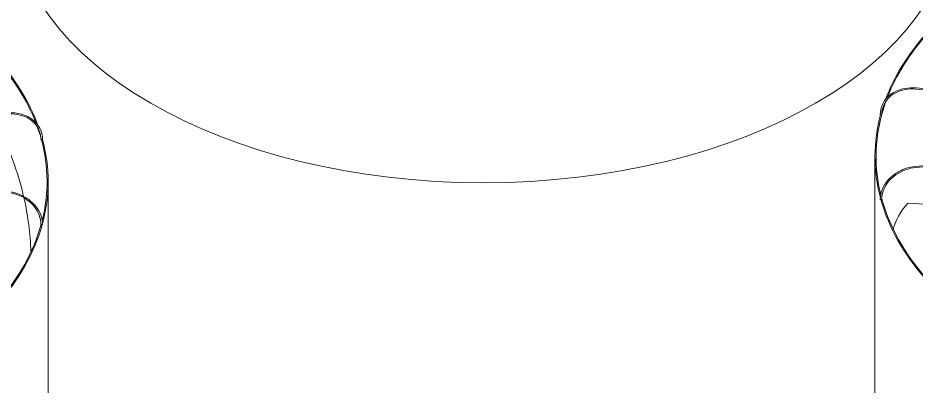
# Model space of a CAD drawing. Header units: millimetres. Extents: x -312439 to 477422, y -331570 to 212570.
# Drawn here: x 370537 to 372540, y 102219 to 103041 of the extents above; entities that cross this region are included whole.
import ezdxf

# ---------------------------------------------------------------- set-up
doc = ezdxf.new("R2010")
doc.units = ezdxf.units.MM

msp = doc.modelspace()

# ---------------------------------------------------------------- linework, layer by layer
at = {"color": 3, "linetype": 'Continuous', "lineweight": 0, "extrusion": (-1.11022e-16, 0.816497, 0.57735)}
for p, q in [((373392.957, 102804.131), (372540.103, 102882.118)), ((372540.326, 102884.558), (373393.414, 102806.548)), ((372540.103, 102709.567), (373393.761, 102787.628)), ((373394.484, 102785.235), (372540.326, 102707.128)), ((372448.705, 102168.371), (372448.705, 102731.26)), ((370604.059, 102112.671), (370604.059, 102675.56)), ((372608.05, 102621.939), (372521.888, 102627.435))]:
    msp.add_line(p, q, dxfattribs=at)
at = {"color": 3, "linetype": 'Continuous', "lineweight": 0}
for centre, major_axis, ratio, start_param, end_param in [((371574.62, 103278.532), (-1048.768, 0), 0.57735027, 0, 3.14159265), ((373497.473, 102731.26), (-1048.768, 0), 0.57735027, 5.81359811, 6.07011802), ((373497.473, 102731.26), (-1046.319, 0), 0.57735027, 5.81336511, 6.06128621), ((369555.29, 102675.56), (-1046.319, 0), 0.57735027, 3.3609423, 3.61148113), ((369555.29, 102675.56), (-1048.768, 0), 0.57735027, 3.35086888, 3.61231471), ((373497.473, 102731.26), (-1046.319, 0), 0.57735027, 6.07532621, 6.12502314), ((373497.473, 102731.26), (-1048.768, 0), 0.57735027, 6.12772105, 6.43448057), ((373497.473, 102731.26), (-1046.319, 0), 0.57735027, 6.1272654, 6.42392093), ((372461.789, 102825.677), (1.225, 0), 0.57735027, 3.14159265, 5.07887352), ((372462.999, 102825.566), (1.225, 0.023), 0.57529521, 4.54449158, 6.11528791), ((372462.999, 102825.566), (1.225, 0.023), 0.57529521, 6.11528791, 6.28318531), ((369555.386, 102507.805), (1010.388, -32.497), 0.79709982, 0.20844184, 0.41264052), ((369555.29, 102675.56), (-1046.319, 0), 0.57735027, 3.30554955, 3.34466555), ((370588.899, 102769.866), (-1.225, 0.023), 0.57529521, 0, 0.1678974), ((370588.899, 102769.866), (-1.225, 0.023), 0.57529521, 0.1678974, 1.73869372), ((369555.29, 102675.56), (-1046.319, 0), 0.57735027, 2.9973499, 3.29716571), ((370590.109, 102769.977), (-1.225, 0), 0.57735027, 1.20431179, 3.14159265), ((369555.29, 102675.56), (-1048.768, 0), 0.57735027, 2.98561554, 3.29783032), ((369555.386, 102507.805), (1010.388, -32.497), 0.79709982, 0.05380476, 0.20420122), ((372461.789, 102636.343), (1.225, 0), 0.57735027, 3.14159265, 5.39303278), ((373497.473, 102731.26), (-1048.768, 0), 0.57735027, 0.1585854, 0.46892864), ((372462.999, 102636.454), (1.225, 0.023), 0.57926583, 4.8585762, 6.28318531), ((373497.473, 102731.26), (-1046.319, 0), 0.57735027, 0.15790655, 0.46457773), ((373497.378, 102565.215), (-1010.701, -20.593), 0.30331876, 6.01219977, 6.20271663), ((369555.29, 102675.56), (-1046.319, 0), 0.57735027, 2.6752935, 2.98289949), ((369555.29, 102675.56), (-1048.768, 0), 0.57735027, 2.67086857, 2.98332964), ((370588.899, 102580.754), (-1.225, 0.023), 0.57926583, 0, 1.42460911), ((370590.109, 102580.643), (-1.225, 0), 0.57735027, 0.89015252, 3.14159265)]:
    msp.add_ellipse(centre, major_axis=major_axis, ratio=ratio, start_param=start_param, end_param=end_param, dxfattribs=at)
for points, knots in [([(372460.564, 102825.677), (372460.564, 102832.621), (372461.896, 102839.451), (372467.091, 102852.194), (372470.953, 102858.104), (372480.81, 102868.418), (372486.803, 102872.821), (372500.32, 102879.704), (372507.844, 102882.183), (372523.689, 102884.99), (372532.009, 102885.318), (372540.326, 102884.558)], [4.71238898, 4.71238898, 4.71238898, 4.71238898, 5.02654825, 5.02654825, 5.34070751, 5.34070751, 5.65486678, 5.65486678, 5.96902604, 5.96902604, 6.28318531, 6.28318531, 6.28318531, 6.28318531]), ([(372540.103, 102882.118), (372532.042, 102882.855), (372523.986, 102882.526), (372508.693, 102879.773), (372501.459, 102877.351), (372488.536, 102870.668), (372482.849, 102866.411), (372473.575, 102856.496), (372469.988, 102850.842), (372465.25, 102838.691), (372464.099, 102832.195), (372464.223, 102825.589)], [0, 0, 0, 0, 0.31726804, 0.31726804, 0.63453608, 0.63453608, 0.95180412, 0.95180412, 1.26907216, 1.26907216, 1.5863402, 1.5863402, 1.5863402, 1.5863402]), ([(370591.333, 102769.977), (370591.333, 102776.921), (370590.002, 102783.751), (370584.807, 102796.494), (370580.945, 102802.404), (370571.088, 102812.718), (370565.095, 102817.121), (370551.577, 102824.004), (370544.054, 102826.483), (370528.209, 102829.29), (370519.889, 102829.618), (370511.571, 102828.857)], [4.71238898, 4.71238898, 4.71238898, 4.71238898, 5.02654825, 5.02654825, 5.34070751, 5.34070751, 5.65486678, 5.65486678, 5.96902604, 5.96902604, 6.28318531, 6.28318531, 6.28318531, 6.28318531]), ([(370511.794, 102826.418), (370519.856, 102827.155), (370527.912, 102826.826), (370543.204, 102824.073), (370550.438, 102821.65), (370563.362, 102814.968), (370569.049, 102810.711), (370578.323, 102800.796), (370581.91, 102795.142), (370586.648, 102782.991), (370587.799, 102776.495), (370587.675, 102769.889)], [6.28318531, 6.28318531, 6.28318531, 6.28318531, 6.60045335, 6.60045335, 6.91772139, 6.91772139, 7.23498943, 7.23498943, 7.55225747, 7.55225747, 7.86952551, 7.86952551, 7.86952551, 7.86952551]), ([(372460.564, 102636.343), (372460.564, 102643.288), (372461.895, 102650.343), (372467.07, 102663.983), (372470.912, 102670.565), (372480.721, 102682.622), (372486.686, 102688.097), (372500.155, 102697.418), (372507.657, 102701.263), (372523.473, 102706.958), (372531.786, 102708.806), (372540.103, 102709.567)], [4.71238898, 4.71238898, 4.71238898, 4.71238898, 5.02654825, 5.02654825, 5.34070751, 5.34070751, 5.65486678, 5.65486678, 5.96902604, 5.96902604, 6.28318531, 6.28318531, 6.28318531, 6.28318531]), ([(372540.326, 102707.128), (372532.265, 102706.391), (372524.201, 102704.587), (372508.88, 102699.027), (372501.624, 102695.271), (372488.651, 102686.191), (372482.936, 102680.868), (372473.613, 102669.197), (372470.007, 102662.852), (372465.25, 102649.781), (372464.099, 102643.059), (372464.223, 102636.477)], [0, 0, 0, 0, 0.31726804, 0.31726804, 0.63453608, 0.63453608, 0.95180412, 0.95180412, 1.26907216, 1.26907216, 1.5863402, 1.5863402, 1.5863402, 1.5863402]), ([(370511.571, 102651.428), (370519.633, 102650.69), (370527.696, 102648.887), (370543.018, 102643.327), (370550.274, 102639.571), (370563.247, 102630.491), (370568.962, 102625.167), (370578.285, 102613.497), (370581.89, 102607.152), (370586.647, 102594.081), (370587.799, 102587.359), (370587.675, 102580.777)], [0, 0, 0, 0, 0.31726804, 0.31726804, 0.63453608, 0.63453608, 0.95180412, 0.95180412, 1.26907216, 1.26907216, 1.5863402, 1.5863402, 1.5863402, 1.5863402]), ([(370591.333, 102580.643), (370591.333, 102587.587), (370590.003, 102594.643), (370584.828, 102608.283), (370580.985, 102614.864), (370571.176, 102626.922), (370565.212, 102632.397), (370551.743, 102641.718), (370544.241, 102645.563), (370528.424, 102651.258), (370520.112, 102653.106), (370511.794, 102653.867)], [4.71238898, 4.71238898, 4.71238898, 4.71238898, 5.02654825, 5.02654825, 5.34070751, 5.34070751, 5.65486678, 5.65486678, 5.96902604, 5.96902604, 6.28318531, 6.28318531, 6.28318531, 6.28318531])]:
    msp.add_open_spline(points, degree=3, knots=knots, dxfattribs=at)

doc.saveas('drawing.dxf')
